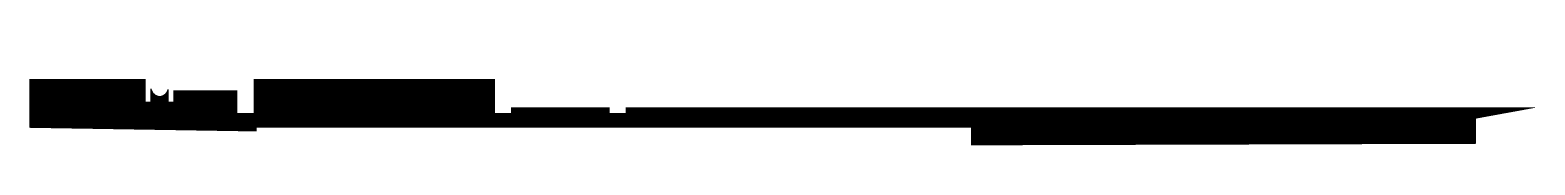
# Model space of a CAD drawing. Header units: millimetres. Extents: x -11 to 1625, y -101 to 180.
# Drawn here: x 842.11 to 868.4, y -71.82 to -70.15 of the extents above; entities that cross this region are included whole.
import ezdxf

# ---------------------------------------------------------------- set-up
doc = ezdxf.new("R2010")
doc.units = ezdxf.units.MM

msp = doc.modelspace()

# ---------------------------------------------------------------- hatches: boundary and pattern name
h = msp.add_hatch()
h.set_pattern_fill('LINE', color=256, scale=0.001, angle=90, style=0)
h.set_pattern_definition([(90, (842.112781, -71.816711), (-0.003175, 2e-19), [])])
h.paths.add_polyline_path([(844.1288, -70.6587), (843.5738, -70.6587), (842.1128, -70.6587), (842.1128, -71.1587), (845.7288, -71.1587), (845.7288, -70.8587), (844.6288, -70.8587), (844.6288, -71.0587), (844.5288, -71.0587), (844.5288, -70.8087, -1), (844.2288, -70.8087), (844.2288, -71.0587), (844.1288, -71.0587)])
h.paths.add_polyline_path([(846.0628, -71.1587), (846.0288, -71.1587), (846.0288, -71.2587), (845.7288, -71.2587), (845.7288, -71.1587), (842.1128, -71.1587), (842.1128, -71.5101), (846.0628, -71.5737), (846.0628, -71.5057)])
h.paths.add_polyline_path([(867.3628, -71.3487), (868.401, -71.1587), (852.5288, -71.1587), (852.5288, -71.2587), (852.2288, -71.2587), (852.2288, -71.1587), (850.5288, -71.1587), (850.5288, -71.2587), (850.2288, -71.2587), (850.2288, -71.1587), (846.0628, -71.1587), (846.0628, -71.5057), (856.0628, -71.5057), (858.5628, -71.5057), (858.5628, -71.8167), (867.3628, -71.7907)])
h.paths.add_polyline_path([(850.2288, -70.6587), (846.0288, -70.6587), (846.0288, -71.1587), (850.2288, -71.1587)])
h.paths.add_polyline_path([(844.9235, -70.5295), (845.9442, -70.5295), (845.9442, -70.1466), (844.9235, -70.1466)], flags=9)
h.paths.add_polyline_path([(859.789, -70.5295), (860.8097, -70.5295), (860.8097, -70.1466), (859.789, -70.1466)], flags=9)

doc.saveas('drawing.dxf')
